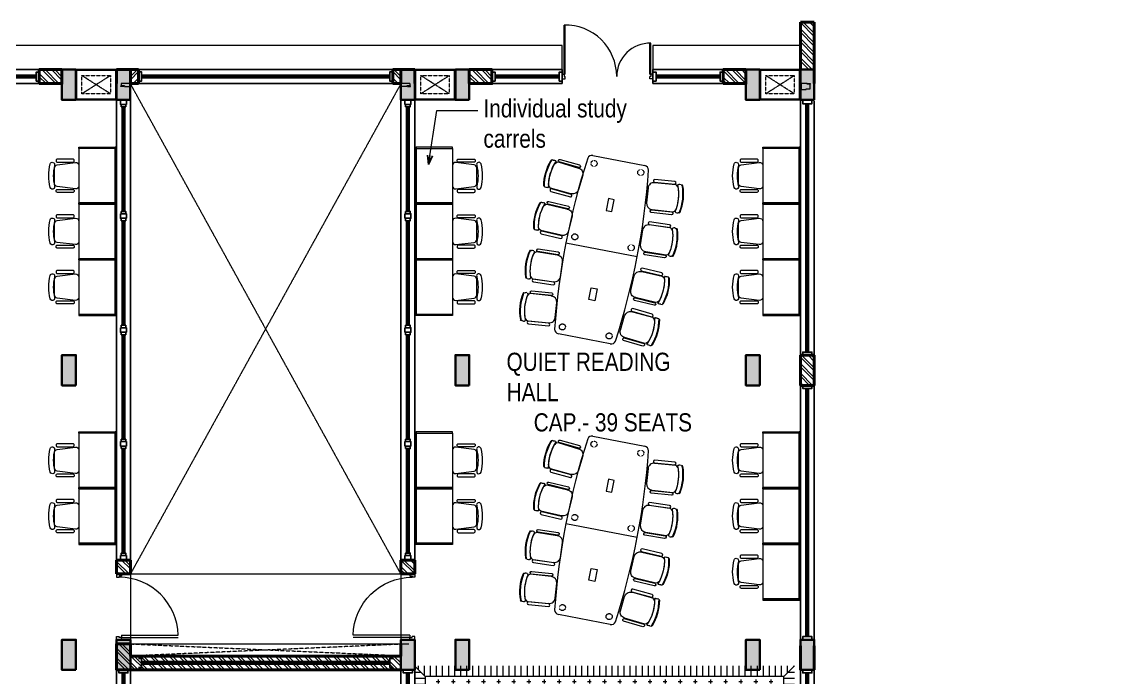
# Model space of a CAD drawing. Header units: inches. Extents: x 3461478 to 3553662, y 1119443 to 1186010.
# Drawn here: x 3490228 to 3508435, y 1134777 to 1145609 of the extents above; entities that cross this region are included whole.
import ezdxf

# ---------------------------------------------------------------- set-up
doc = ezdxf.new("R2010")
doc.units = ezdxf.units.IN
doc.header["$LTSCALE"] = 5
doc.header["$MEASUREMENT"] = 0
for name, pattern in [('1044 - Mafoi - Base File$0$DASHED2', [0.375, 0.25, -0.125]), ('DASHED2', [0.375, 0.25, -0.125]), ('HIDDEN', [0.375, 0.25, -0.125])]:
    doc.linetypes.add(name, pattern=pattern)
doc.layers.get('0').update_dxf_attribs({"lineweight": 13})
for name, color, linetype, lineweight in [('door', 3, 'Continuous', 9), ('ele', 51, 'Continuous', 18), ('furniture', 95, 'Continuous', 18), ('hatch', 8, 'Continuous', 9), ('hidden', 8, 'HIDDEN', 13), ('S-Concrete', 6, 'Continuous', 30), ('text', 190, 'Continuous', 20), ('wall', 1, 'Continuous', 40), ('x', 241, 'Continuous', 18)]:
    doc.layers.add(name, color=color, linetype=linetype, lineweight=lineweight)
doc.layers.add('win', color=4, linetype='Continuous')
doc.styles.get("Standard").update_dxf_attribs({"font": 'swissc.ttf', "height": 350})
doc.dimstyles.get("Standard").update_dxf_attribs({"dimtxt": 100, "dimasz": 50, "dimexe": 50, "dimexo": 50, "dimgap": 1, "dimtad": 0, "dimdec": 0, "dimzin": 4, "dimdsep": 46, "dimtxsty": 'Standard', "dimblk1": 'ARCHTICK', "dimblk2": 'ARCHTICK', "dimsah": 1, "dimcen": 0, "dimdle": 50, "dimclrd": 45, "dimclre": 45, "dimclrt": 256, "dimadec": 0, "dimazin": 0, "dimtfac": 4, "dimtdec": 0, "dimtofl": 0, "dimtmove": 2, "dimatfit": 0, "dimldrblk": 'OPEN30', "dimfxl": 0, "dimtolj": 1, "dimtzin": 0, "dimlwd": 18, "dimlwe": 18, "dimarcsym": 0})
pattern_1 = [(135, (3301684.02, 1678929.29), (-79.549513, -79.549513), []), (135, (3301684.02, 1678982.33), (-79.549513, -79.549513), [])]
pattern_2 = [(135, (3690963.02, 841106.09), (-79.549513, -79.549513), []), (135, (3690963.02, 841159.12), (-79.549513, -79.549513), [])]
pattern_3 = [(90, (-3544522.58, -1160126), (-100, 6e-15), [])]
pattern_4 = [(0, (-3544522.58, -1160126), (0, 100), [])]

# ---------------------------------------------------------------- blocks, each defined once
blk = doc.blocks.new('ergerg')
at = {"layer": 'win', "color": 2, "lineweight": 60}
for p, q in [((-540364, -109208), (-542090, -109208)), ((-538483, -109208), (-540209, -109208)), ((-536601, -109208), (-538328, -109208)), ((-534720, -109208), (-536446, -109208))]:
    blk.add_line(p, q, dxfattribs=at)
at = {"layer": 'win'}
for points in [[(-534605, -109093), (-542205, -109093)], [(-534605, -109323), (-542205, -109323)]]:
    blk.add_lwpolyline(points, dxfattribs=at)
for points in [[(-542130, -109158), (-542130, -109258), (-542205, -109258), (-542205, -109158)], [(-542130, -109171), (-542090, -109171), (-542090, -109246), (-542130, -109246)], [(-540364, -109171), (-540324, -109171), (-540324, -109246), (-540364, -109246)], [(-540249, -109158), (-540249, -109258), (-540324, -109258), (-540324, -109158)], [(-540209, -109171), (-540249, -109171), (-540249, -109246), (-540209, -109246)], [(-538443, -109171), (-538483, -109171), (-538483, -109246), (-538443, -109246)], [(-538368, -109158), (-538368, -109258), (-538443, -109258), (-538443, -109158)], [(-538368, -109171), (-538328, -109171), (-538328, -109246), (-538368, -109246)], [(-536601, -109171), (-536561, -109171), (-536561, -109246), (-536601, -109246)], [(-536486, -109158), (-536486, -109258), (-536561, -109258), (-536561, -109158)], [(-536446, -109171), (-536486, -109171), (-536486, -109246), (-536446, -109246)], [(-534680, -109171), (-534720, -109171), (-534720, -109246), (-534680, -109246)], [(-534605, -109158), (-534605, -109258), (-534680, -109258), (-534680, -109158)]]:
    blk.add_lwpolyline(points, close=True, dxfattribs=at)
blk = doc.blocks.new('Duct Plan')
at = {"layer": 'hidden'}
for p, q in [((-490003, -40799), (-490303, -40329)), ((-490303, -40799), (-490003, -40329))]:
    blk.add_line(p, q, dxfattribs=at)
blk.add_lwpolyline([(-490003, -40329), (-490003, -40799), (-490303, -40799), (-490303, -40329)], close=True, dxfattribs=at)
at = {"layer": 'win'}
for points in [[(-489903, -40229), (-489903, -40899), (-490403, -40899), (-490403, -40229)], [(-489915, -40241), (-489915, -40887), (-490391, -40887), (-490391, -40241)]]:
    blk.add_lwpolyline(points, close=True, dxfattribs=at)
blk = doc.blocks.new('w6')
at = {"layer": 'win', "color": 2, "lineweight": 60}
blk.add_line((-503968, -64799), (-499868, -64799), dxfattribs=at)
at = {"layer": 'win'}
for points in [[(-504018, -64684), (-499818, -64684)], [(-504018, -64724), (-503968, -64724), (-503968, -64874), (-504018, -64874)], [(-499818, -64724), (-499868, -64724), (-499868, -64874), (-499818, -64874)], [(-504018, -64914), (-499818, -64914)]]:
    blk.add_lwpolyline(points, dxfattribs=at)
blk = doc.blocks.new('col 400 x 230')
at = {"layer": 'hatch'}
blk.add_hatch(color=256, dxfattribs=at).paths.add_polyline_path([(230, -500), (230, 0), (0, 0), (0, -500)])
at = {"layer": 'S-Concrete'}
blk.add_lwpolyline([(230, -500), (230, 0), (0, 0), (0, -500)], close=True, dxfattribs=at)
blk = doc.blocks.new('LIBRARY COLUMNS - 26.07.10')
at = {"layer": 'S-Concrete', "rotation": 270}
for p in [(225217, 235626), (229917, 235626), (234632, 235626), (225217, 234726), (234632, 234727), (225217, 230026), (234632, 230026), (225217, 229126), (229917, 229126), (234632, 229126), (225217, 224326), (229917, 224326), (234632, 224326), (225217, 223426), (234632, 223426)]:
    blk.add_blockref('col 400 x 230', p, dxfattribs=at)
blk = doc.blocks.new('Big Door Garbage')
at = {"layer": 'door', "color": 5, "lineweight": 18}
for p, q in [((-12550, 128778), (-12500, 128778)), ((-12550, 128703), (-12550, 128778)), ((-12515, 128738), (-12500, 128738)), ((-12515, 128703), (-12515, 128738)), ((-12500, 128778), (-12500, 128738)), ((-11100, 128778), (-11100, 128738)), ((-11050, 128778), (-11100, 128778)), ((-11085, 128738), (-11100, 128738)), ((-11085, 128703), (-11085, 128738)), ((-11050, 128703), (-11050, 128778)), ((-12550, 128703), (-12515, 128703)), ((-12500, 128703), (-12515, 128703)), ((-12515, 128700), (-12515, 128189)), ((-12499, 128700), (-12499, 128189)), ((-11101, 128700), (-11101, 127889)), ((-11100, 128703), (-11085, 128703)), ((-11050, 128703), (-11085, 128703)), ((-11085, 128700), (-11085, 127889))]:
    blk.add_line(p, q, dxfattribs=at)
at = {"layer": 'door', "lineweight": 18}
for centre, radius, start, end in [((-12499, 128738), 549, 268.3162, 0), ((-11101, 128738), 849, 180, 271.3223)]:
    blk.add_arc(centre, radius, start, end, dxfattribs=at)
blk = doc.blocks.new('sertyrhye')
at = {"layer": 'win', "color": 2, "lineweight": 60}
for p, q in [((303603, 191860), (303603, 192920)), ((303603, 190260), (303603, 189200))]:
    blk.add_line(p, q, dxfattribs=at)
at = {"layer": 'win'}
for p, q in [((303488, 191810), (303718, 191810)), ((303488, 190310), (303718, 190310))]:
    blk.add_line(p, q, dxfattribs=at)
for points in [[(303488, 191810), (303488, 192970)], [(303678, 192970), (303678, 192920), (303528, 192920), (303528, 192970)], [(303718, 191810), (303718, 192970)], [(303678, 191810), (303678, 191860), (303528, 191860), (303528, 191810)], [(303488, 190310), (303488, 189150)], [(303678, 190310), (303678, 190260), (303528, 190260), (303528, 190310)], [(303718, 190310), (303718, 189150)], [(303678, 189150), (303678, 189200), (303528, 189200), (303528, 189150)]]:
    blk.add_lwpolyline(points, dxfattribs=at)
at = {"layer": 'hidden', "rotation": 90}
blk.add_blockref('Big Door Garbage', (432343, 202860), dxfattribs=at)
blk = doc.blocks.new('lib d3')
at = {"layer": 'door', "color": 5}
for p, q in [((-486823, -55923), (-486823, -55968)), ((-486755, -55923), (-486823, -55923)), ((-486823, -55968), (-486787, -55968)), ((-486787, -55954), (-486787, -55968)), ((-486755, -55954), (-486787, -55954)), ((-486755, -55923), (-486755, -55954)), ((-486823, -56778), (-486787, -56778)), ((-486823, -56823), (-486823, -56778)), ((-486787, -56791), (-486787, -56778)), ((-486755, -56760), (-486755, -56791)), ((-486755, -56823), (-486823, -56823)), ((-486755, -56791), (-486787, -56791)), ((-486755, -56823), (-486755, -56791))]:
    blk.add_line(p, q, dxfattribs=at)
at = {"layer": 'door', "color": 5, "lineweight": 18}
for p, q in [((-486755, -56760), (-485977, -56760)), ((-486755, -56791), (-485977, -56791))]:
    blk.add_line(p, q, dxfattribs=at)
at = {"layer": 'door'}
blk.add_arc((-486787, -56778), 810, 1.2733, 90, dxfattribs=at)
blk = doc.blocks.new('CH2')
at = {"linetype": 'ByBlock'}
for points in [[(175, -97, 1), (194, -25, 0.127017), (-194, -25, 1), (-175, -97, -0.127017)], [(-255, -122), (-245, -122, -0.414214), (-225, -142), (-225, -402, -0.414214), (-245, -422), (-255, -422, -0.414214), (-275, -402), (-275, -142, -0.414214)], [(131, -97), (-131, -97, 0.378242), (-180, -141), (-218, -441, 0.451123), (-168, -497), (168, -497, 0.451123), (218, -441), (180, -141, 0.378242)], [(255, -122), (245, -122, 0.414214), (225, -142), (225, -402, 0.414214), (245, -422), (255, -422, 0.414214), (275, -402), (275, -142, 0.414214)]]:
    blk.add_lwpolyline(points, format="xyb", close=True, dxfattribs=at)
blk = doc.blocks.new('WEGHWERH')
at = {"layer": 'furniture'}
for points in [[(340672, 248130), (340652, 248130), (340652, 247530), (340672, 247530)], [(340672, 248130), (341572, 248130), (341572, 247530), (340672, 247530)], [(341592, 247530), (341572, 247530), (341572, 248130), (341592, 248130)], [(340652, 247530), (341592, 247530), (341592, 247510), (340652, 247510)]]:
    blk.add_lwpolyline(points, close=True, dxfattribs=at)
blk.add_blockref('CH2', (341122, 248627), dxfattribs=at)
blk = doc.blocks.new('A$C39E51918')
at = {"layer": 'furniture'}
h = blk.add_hatch(dxfattribs=at)
h.set_pattern_fill('_USER', color=256, scale=100, angle=90, style=0, pattern_type=0)
h.set_pattern_definition(pattern_3)
h.paths.add_polyline_path([(-176, 4390), (6104, 4390), (5928, 4214), (0, 4214)])
h = blk.add_hatch(dxfattribs=at)
h.set_pattern_fill('_USER', color=256, scale=100, style=0, pattern_type=0)
h.set_pattern_definition(pattern_4)
h.paths.add_polyline_path([(-176, -176), (-176, 4390), (0, 4214), (0, 0)])
h = blk.add_hatch(dxfattribs=at)
h.set_pattern_fill('_USER', color=256, scale=100, style=0, pattern_type=0)
h.set_pattern_definition(pattern_4)
h.paths.add_polyline_path([(5928, 0), (5928, 4214), (6104, 4390), (6104, -176)])
h = blk.add_hatch(dxfattribs=at)
h.set_pattern_fill('CROSS', color=8, scale=500, angle=270, style=0)
h.set_pattern_definition([(270, (-3544522.58, -1160126), (125, -125), [62.5, -187.5]), (0, (-3544553.83, -1160157.25), (125, 125), [62.5, -187.5])])
h.paths.add_polyline_path([(5928, 4214), (0, 4214), (0, 0), (5928, 0)])
h = blk.add_hatch(dxfattribs=at)
h.set_pattern_fill('_USER', color=256, scale=100, angle=90, style=0, pattern_type=0)
h.set_pattern_definition(pattern_3)
h.paths.add_polyline_path([(0, 0), (5928, 0), (6104, -176), (-176, -176)])
for points in [[(0, 4214), (-176, 4390)], [(5928, 4214), (6104, 4390)], [(5928, 4214), (0, 4214), (0, 0), (5928, 0), (5928, 4214)], [(0, 0), (-176, -176)], [(5928, 0), (6104, -176)]]:
    blk.add_lwpolyline(points, dxfattribs=at)
blk.add_lwpolyline([(0, 0), (5928, 0), (5928, 4214), (0, 4214)], close=True, dxfattribs=at)
blk = doc.blocks.new('_ArchTick')
at = {"color": 84, "linetype": 'ByBlock', "true_color": 0x248f00, "const_width": 0.15}
blk.add_lwpolyline([(-0.5, -0.5), (0.5, 0.5)], dxfattribs=at)
blk = doc.blocks.new('_Open30')
at = {"color": 0, "linetype": 'ByBlock', "lineweight": -2}
for p, q in [((-1, 0.27), (0, 0)), ((0, 0), (-1, -0.27)), ((0, 0), (-1, 0))]:
    blk.add_line(p, q, dxfattribs=at)
blk = doc.blocks.new('10seater')
at = {"layer": 'furniture', "ltscale": 10}
for p, q in [((-13119, -44095), (-13119, -45295)), ((-14619, -45133), (-14619, -44258)), ((-11619, -44258), (-11619, -45133))]:
    blk.add_line(p, q, dxfattribs=at)
for points in [[(-13969, -44645), (-13769, -44645), (-13769, -44745), (-13969, -44745)], [(-12269, -44645), (-12469, -44645), (-12469, -44745), (-12269, -44745)]]:
    blk.add_lwpolyline(points, close=True, dxfattribs=at)
at = {"layer": 'furniture', "linetype": '1044 - Mafoi - Base File$0$DASHED2'}
for centre in [(-12994, -44221), (-14494, -44302), (-11744, -44302), (-14494, -45089), (-12994, -45170), (-11744, -45089)]:
    blk.add_circle(centre, 50, dxfattribs=at)
at = {"layer": 'furniture', "ltscale": 10}
for centre, radius, start, end in [((-14544, -44258), 75, 100.2345, 180), ((-13119, -55827), 11732, 82.9577, 97.0423), ((-11694, -44258), 75, 0, 79.7655), ((-14544, -45133), 75, 180, 259.7655), ((-11694, -45133), 75, 280.2345, 0), ((-13119, -33564), 11732, 262.9577, 277.0423)]:
    blk.add_arc(centre, radius, start, end, dxfattribs=at)
blk = doc.blocks.new('PCH-7002')
at = {"layer": 'furniture', "ltscale": 10}
for p, q in [((-230, -110), (-234, -102)), ((-232, -63), (-230, -45)), ((231, -101), (226, -109)), ((231, -45), (232, -63))]:
    blk.add_line(p, q, dxfattribs=at)
for points in [[(-275, -170), (-275, -504, 0.852923), (-230, -504), (-230, -167, 0.927767), (-275, -170, 0.846265)], [(-222, -495), (-222, -503, 0.415681), (-127, -600), (122, -600, 0.405093), (222, -503), (222, -495), (225, -150, 0.299066), (145, -95, 0.10223), (-145, -95, 0.299471), (-225, -150), (-222, -503)], [(275, -170), (275, -504, -0.852923), (230, -504), (230, -167, -0.927767), (275, -170, -0.846265)]]:
    blk.add_lwpolyline(points, format="xyb", dxfattribs=at)
for centre, radius, start, end in [((-166, -86), 70.2, 160.9899, 193.0739), ((0, -796), 786, 72.8867, 106.9841), ((-215, -45), 15, 107.1294, 180), ((-220, -99), 15, 229.0423, 275.6572), ((0, -796), 796, 74.0279, 105.9721), ((0, -806), 726, 72.4725, 107.5275), ((217, -98), 15, 264.3816, 310.9577), ((211, -50), 20.8, 13.71, 67.6587), ((163, -80), 71.5, 343.1435, 13.8125)]:
    blk.add_arc(centre, radius, start, end, dxfattribs=at)

msp = doc.modelspace()

# ---------------------------------------------------------------- hatches: boundary and pattern name
at = {"layer": 'hatch'}
h = msp.add_hatch(dxfattribs=at)
h.set_pattern_fill('ANSI32', color=256, scale=300, angle=90, style=0)
h.set_pattern_definition(pattern_1)
h.paths.add_polyline_path([(3491788, 1130709), (3491788, 1130294), (3491903, 1130294), (3491903, 1130709)])
h.paths.add_polyline_path([(3491903, 1130709), (3491903, 1130294), (3492018, 1130294), (3492018, 1130709)])
h.paths.add_polyline_path([(3485188, 1130709), (3485188, 1130294), (3485303, 1130294), (3485303, 1130709)])
h.paths.add_polyline_path([(3485303, 1130709), (3485303, 1130294), (3485418, 1130294), (3485418, 1130709)])
h.paths.add_polyline_path([(3485188, 1130179), (3485188, 1130064), (3486088, 1130064), (3486088, 1130179)])
h.paths.add_polyline_path([(3485188, 1130294), (3485188, 1130179), (3486088, 1130179), (3486088, 1130294)])
h.paths.add_polyline_path([(3486488, 1130179), (3486488, 1130064), (3490718, 1130064), (3490718, 1130179)])
h.paths.add_polyline_path([(3486488, 1130294), (3486488, 1130179), (3490718, 1130179), (3490718, 1130294)])
h.paths.add_polyline_path([(3491118, 1130294), (3491118, 1130179), (3492018, 1130179), (3492018, 1130294)])
h.paths.add_polyline_path([(3491118, 1130179), (3491118, 1130064), (3492018, 1130064), (3492018, 1130179)])
h.paths.add_polyline_path([(3492293, 1148688), (3492293, 1148878), (3492035, 1148878), (3492035, 1148688)], flags=9)
h.paths.add_polyline_path([(3492048, 1148673), (3492048, 1148893), (3491796, 1148893), (3491796, 1148673)], flags=9)
h.paths.add_polyline_path([(3477775, 1128715), (3476745, 1128715), (3476745, 1129165), (3477775, 1129165)], flags=9)
h.paths.add_polyline_path([(3483428, 1128715), (3482478, 1128715), (3482478, 1129165), (3483428, 1129165)], flags=9)
h.paths.add_polyline_path([(3489078, 1128715), (3488128, 1128715), (3488128, 1129165), (3489078, 1129165)], flags=9)
h.paths.add_polyline_path([(3494728, 1128715), (3493778, 1128715), (3493778, 1129165), (3494728, 1129165)], flags=9)
h.paths.add_polyline_path([(3484960, 1132465), (3484960, 1132654), (3484707, 1132654), (3484707, 1132465)], flags=9)
h.paths.add_polyline_path([(3484716, 1132429), (3484716, 1132690), (3484464, 1132690), (3484464, 1132429)], flags=9)
h.paths.add_polyline_path([(3492687, 1132363), (3492687, 1132552), (3492435, 1132552), (3492435, 1132363)], flags=9)
h.paths.add_polyline_path([(3492443, 1132327), (3492443, 1132588), (3492191, 1132588), (3492191, 1132327)], flags=9)
h.paths.add_polyline_path([(3496490, 1132478), (3496490, 1132666), (3496238, 1132666), (3496238, 1132478)], flags=9)
h.paths.add_polyline_path([(3496246, 1132441), (3496246, 1132703), (3495994, 1132703), (3495994, 1132441)], flags=9)
h.paths.add_polyline_path([(3481200, 1132243), (3481200, 1132432), (3480947, 1132432), (3480947, 1132243)], flags=9)
h.paths.add_polyline_path([(3480956, 1132207), (3480956, 1132468), (3480704, 1132468), (3480704, 1132207)], flags=9)
h.paths.add_polyline_path([(3488842, 1124429), (3488842, 1124908), (3488354, 1124908), (3488354, 1124429)], flags=9)
h.paths.add_polyline_path([(3488834, 1125654), (3488834, 1126105), (3488362, 1126105), (3488362, 1125654)], flags=9)
h.paths.add_polyline_path([(3499623, 1148758), (3499623, 1149292), (3499998, 1149292), (3499998, 1148758)], flags=9)
h.paths.add_polyline_path([(3476655, 1145374), (3476655, 1147867), (3477039, 1147867), (3477039, 1145374)], flags=9)
h.paths.add_polyline_path([(3497990, 1140845), (3497990, 1143518), (3498375, 1143518), (3498375, 1140845)], flags=9)
h.paths.add_polyline_path([(3486481, 1140667), (3486481, 1143340), (3486867, 1143340), (3486867, 1140667)], flags=9)
h.paths.add_polyline_path([(3478906, 1140824), (3478906, 1143497), (3479291, 1143497), (3479291, 1140824)], flags=9)
h.paths.add_polyline_path([(3471861, 1133465), (3471861, 1133883), (3472208, 1133883), (3472208, 1133465)], flags=9)
h.paths.add_polyline_path([(3468566, 1131098), (3468566, 1133901), (3468952, 1133901), (3468952, 1131098)], flags=9)
h.paths.add_polyline_path([(3489674, 1152865), (3489674, 1154464), (3489917, 1154464), (3489917, 1152865)], flags=9)
h.paths.add_polyline_path([(3505840, 1147963), (3505840, 1149562), (3506082, 1149562), (3506082, 1147963)], flags=9)
h.paths.add_polyline_path([(3489291, 1152177), (3489291, 1154224), (3489667, 1154224), (3489667, 1152177)], flags=9)
h.paths.add_polyline_path([(3505451, 1147141), (3505451, 1149200), (3505831, 1149200), (3505831, 1147141)], flags=9)
h.paths.add_polyline_path([(3472983, 1133727), (3472983, 1134264), (3473358, 1134264), (3473358, 1133727)], flags=9)
h.paths.add_polyline_path([(3469135, 1131159), (3469138, 1133571), (3470395, 1133570), (3470391, 1131157)], flags=9)
h.paths.add_polyline_path([(3471243, 1133727), (3471243, 1134239), (3471623, 1134239), (3471623, 1133727)], flags=9)
h.paths.add_polyline_path([(3501494, 1150789), (3501494, 1152388), (3501738, 1152388), (3501738, 1150789)], flags=9)
h.paths.add_polyline_path([(3494303, 1148261), (3494303, 1149859), (3494545, 1149859), (3494545, 1148261)], flags=9)
h.paths.add_polyline_path([(3498977, 1151103), (3498977, 1152702), (3499220, 1152702), (3499220, 1151103)], flags=9)
h.paths.add_polyline_path([(3496423, 1151076), (3496423, 1152556), (3496666, 1152556), (3496666, 1151076)], flags=9)
h.paths.add_polyline_path([(3491969, 1150705), (3491969, 1152186), (3492212, 1152186), (3492212, 1150705)], flags=9)
h.paths.add_polyline_path([(3498602, 1151309), (3498602, 1152075), (3498982, 1152075), (3498982, 1151309)], flags=9)
h.paths.add_polyline_path([(3493457, 1148181), (3493457, 1149906), (3494264, 1149906), (3494264, 1148181)], flags=9)
h.paths.add_polyline_path([(3495594, 1151130), (3495594, 1152393), (3496401, 1152393), (3496401, 1151130)], flags=9)
h.paths.add_polyline_path([(3491091, 1150720), (3491091, 1151982), (3491897, 1151982), (3491897, 1150720)], flags=9)
h.paths.add_polyline_path([(3481147, 1149648), (3481147, 1151172), (3481533, 1151172), (3481533, 1149648)], flags=9)
h.paths.add_polyline_path([(3491169, 1136338), (3491169, 1137937), (3491412, 1137937), (3491412, 1136338)], flags=9)
h.paths.add_polyline_path([(3506190, 1127483), (3506190, 1128058), (3506903, 1128058), (3506903, 1127483)], flags=9)
h.paths.add_polyline_path([(3470762, 1127364), (3470762, 1128059), (3471474, 1128059), (3471474, 1127364)], flags=9)
h.paths.add_polyline_path([(3501935, 1127399), (3501935, 1128142), (3502671, 1128142), (3502671, 1127399)], flags=9)
h.paths.add_polyline_path([(3497147, 1127452), (3497147, 1127928), (3497859, 1127928), (3497859, 1127452)], flags=9)
h.paths.add_polyline_path([(3490647, 1127516), (3490647, 1128025), (3491359, 1128025), (3491359, 1127516)], flags=9)
h.paths.add_polyline_path([(3485847, 1127464), (3485847, 1128101), (3486559, 1128101), (3486559, 1127464)], flags=9)
h.paths.add_polyline_path([(3479335, 1127420), (3479335, 1128121), (3480071, 1128121), (3480071, 1127420)], flags=9)
h.paths.add_polyline_path([(3474462, 1127429), (3474462, 1127951), (3475174, 1127951), (3475174, 1127429)], flags=9)
h.paths.add_polyline_path([(3463437, 1130547), (3463997, 1130547), (3463997, 1129811), (3463437, 1129811)], flags=9)
h.paths.add_polyline_path([(3461478, 1154112), (3462038, 1154112), (3462038, 1153388), (3461478, 1153388)], flags=9)
h.paths.add_polyline_path([(3463271, 1154977), (3463630, 1154977), (3463630, 1154264), (3463271, 1154264)], flags=9)
h.paths.add_polyline_path([(3463296, 1135553), (3463835, 1135553), (3463835, 1134828), (3463296, 1134828)], flags=9)
h.paths.add_polyline_path([(3463300, 1140359), (3463830, 1140359), (3463830, 1139623), (3463300, 1139623)], flags=9)
h.paths.add_polyline_path([(3463291, 1145153), (3463839, 1145153), (3463839, 1144428), (3463291, 1144428)], flags=9)
h.paths.add_polyline_path([(3463280, 1148453), (3463850, 1148453), (3463850, 1147728), (3463280, 1147728)], flags=9)
h.paths.add_polyline_path([(3463288, 1153259), (3463843, 1153259), (3463843, 1152523), (3463288, 1152523)], flags=9)
h.paths.add_polyline_path([(3489023, 1149799), (3489023, 1151280), (3489266, 1151280), (3489266, 1149799)], flags=9)
h.paths.add_polyline_path([(3488564, 1149269), (3488564, 1151638), (3488950, 1151638), (3488950, 1149269)], flags=9)
h.paths.add_polyline_path([(3487517, 1144680), (3487520, 1147093), (3488777, 1147091), (3488773, 1144678)], flags=9)
h.paths.add_polyline_path([(3498697, 1136613), (3498697, 1138254), (3498939, 1138254), (3498939, 1136613)], flags=9)
h.paths.add_polyline_path([(3497837, 1136401), (3497837, 1138861), (3498642, 1138861), (3498642, 1136401)], flags=9)
h.paths.add_polyline_path([(3478368, 1138689), (3478368, 1140287), (3478610, 1140287), (3478610, 1138689)], flags=9)
h.paths.add_polyline_path([(3490175, 1136116), (3490175, 1138576), (3490981, 1138576), (3490981, 1136116)], flags=9)
h.paths.add_polyline_path([(3477455, 1138319), (3477455, 1140779), (3478260, 1140779), (3478260, 1138319)], flags=9)
h.paths.add_polyline_path([(3501885, 1150567), (3502207, 1150567), (3502207, 1150342), (3501885, 1150342)], flags=9)
h.paths.add_polyline_path([(3503730, 1151939), (3504007, 1151939), (3504007, 1151710), (3503730, 1151710)], flags=9)
h.paths.add_polyline_path([(3502244, 1151302), (3502533, 1151302), (3502533, 1151071), (3502244, 1151071)], flags=9)
h.paths.add_polyline_path([(3504644, 1151334), (3504927, 1151334), (3504927, 1151102), (3504644, 1151102)], flags=9)
h.paths.add_polyline_path([(3504644, 1151943), (3504929, 1151943), (3504929, 1151712), (3504644, 1151712)], flags=9)
h.paths.add_polyline_path([(3501923, 1151686), (3502212, 1151686), (3502212, 1151461), (3501923, 1151461)], flags=9)
h.paths.add_polyline_path([(3501214, 1151259), (3501520, 1151259), (3501520, 1151031), (3501214, 1151031)], flags=9)
h.paths.add_polyline_path([(3481936, 1145351), (3481936, 1147780), (3482743, 1147780), (3482743, 1145351)], flags=9)
h.paths.add_polyline_path([(3483208, 1145918), (3483208, 1147439), (3483600, 1147439), (3483600, 1145918)], flags=9)
h.paths.add_polyline_path([(3477907, 1149810), (3477907, 1151337), (3478150, 1151337), (3478150, 1149810)], flags=9)
h.paths.add_polyline_path([(3504379, 1153893), (3501966, 1153890), (3501964, 1155146), (3504377, 1155150)], flags=9)
h.paths.add_polyline_path([(3477442, 1149560), (3477442, 1151463), (3477826, 1151463), (3477826, 1149560)], flags=9)
h.paths.add_polyline_path([(3489684, 1145723), (3490221, 1145723), (3490221, 1145348), (3489684, 1145348)], flags=9)
h.paths.add_polyline_path([(3516634, 1153449), (3516634, 1159798), (3518294, 1159798), (3518294, 1153449)], flags=9)
h.paths.add_polyline_path([(3514016, 1153496), (3514016, 1161776), (3516303, 1161776), (3516303, 1153496)], flags=9)
h.paths.add_polyline_path([(3513642, 1153485), (3513642, 1155958), (3514864, 1155958), (3514864, 1153485)], flags=9)
h.paths.add_polyline_path([(3517468, 1141291), (3517468, 1144407), (3518306, 1144407), (3518306, 1141291)], flags=9)
h.paths.add_polyline_path([(3516543, 1141291), (3516543, 1146069), (3517460, 1146069), (3517460, 1141291)], flags=9)
h.paths.add_polyline_path([(3517576, 1134844), (3517576, 1138226), (3518476, 1138226), (3518476, 1134844)], flags=9)
h.paths.add_polyline_path([(3514496, 1119443), (3514496, 1133664), (3518439, 1133664), (3518439, 1119443)], flags=9)
h.paths.add_polyline_path([(3515590, 1141227), (3515590, 1149375), (3516428, 1149375), (3516428, 1141227)], flags=9)
h = msp.add_hatch(dxfattribs=at)
h.set_pattern_fill('ANSI32', color=256, scale=300, angle=90, style=0)
h.set_pattern_definition(pattern_2)
h.paths.add_polyline_path([(3503088, 1145609), (3503088, 1144824), (3503318, 1144824), (3503318, 1145609)])
h = msp.add_hatch(dxfattribs=at)
h.set_pattern_fill('ANSI32', color=256, scale=300, angle=90, style=0)
h.set_pattern_definition([(135, (3683858.02, 841106.09), (-79.549513, -79.549513), []), (135, (3683858.02, 841159.12), (-79.549513, -79.549513), [])])
h.paths.add_polyline_path([(3490513, 1144824), (3490513, 1144594), (3490888, 1144594), (3490888, 1144824)])
h = msp.add_hatch(dxfattribs=at)
h.set_pattern_fill('ANSI32', color=256, scale=300, angle=90, style=0)
h.set_pattern_definition([(45, (3548916.54, 1644327.05), (79.549513, -79.549513), []), (45, (3548916.54, 1644380.09), (79.549513, -79.549513), [])])
h.paths.add_polyline_path([(3492153, 1144824), (3492153, 1144709), (3492018, 1144709), (3492018, 1144824)])
h.paths.add_polyline_path([(3492153, 1144709), (3492153, 1144594), (3492018, 1144594), (3492018, 1144709)])
h = msp.add_hatch(dxfattribs=at)
h.set_pattern_fill('ANSI32', color=256, scale=300, angle=90, style=0)
h.set_pattern_definition([(135, (3439589.43, 1644327.05), (-79.549513, -79.549513), []), (135, (3439589.43, 1644380.09), (-79.549513, -79.549513), [])])
h.paths.add_polyline_path([(3496353, 1144824), (3496353, 1144709), (3496488, 1144709), (3496488, 1144824)])
h.paths.add_polyline_path([(3496353, 1144709), (3496353, 1144594), (3496488, 1144594), (3496488, 1144709)])
h = msp.add_hatch(dxfattribs=at)
h.set_pattern_fill('ANSI32', color=256, scale=300, angle=90, style=0)
h.set_pattern_definition(pattern_2)
h.paths.add_polyline_path([(3497618, 1144824), (3497618, 1144594), (3497993, 1144594), (3497993, 1144824)])
h = msp.add_hatch(dxfattribs=at)
h.set_pattern_fill('ANSI32', color=256, scale=300, angle=90, style=0)
h.set_pattern_definition(pattern_2)
h.paths.add_polyline_path([(3501813, 1144824), (3501813, 1144594), (3502188, 1144594), (3502188, 1144824)])
h = msp.add_hatch(dxfattribs=at)
h.set_pattern_fill('ANSI32', color=256, scale=300, angle=90, style=0)
h.set_pattern_definition(pattern_1)
h.paths.add_polyline_path([(3503088, 1140109), (3503088, 1139909), (3503203, 1139909), (3503203, 1140109)])
h.paths.add_polyline_path([(3503088, 1139909), (3503088, 1139609), (3503203, 1139609), (3503203, 1139909)])
h.paths.add_polyline_path([(3503203, 1139909), (3503203, 1139609), (3503318, 1139609), (3503318, 1139909)])
h.paths.add_polyline_path([(3503203, 1140109), (3503203, 1139909), (3503318, 1139909), (3503318, 1140109)])
h = msp.add_hatch(dxfattribs=at)
h.set_pattern_fill('ANSI32', color=256, scale=300, angle=90, style=0)
h.set_pattern_definition([(135, (3675899.04, 805052.86), (-79.549513, -79.549513), []), (135, (3675899.04, 805105.89), (-79.549513, -79.549513), [])])
h.paths.add_polyline_path([(3491868, 1136724), (3491788, 1136724), (3491788, 1136494), (3492018, 1136494), (3492018, 1136724), (3491934, 1136724)])
h.paths.add_polyline_path([(3496488, 1136724), (3496488, 1136494), (3496718, 1136494), (3496718, 1136724)])
h.paths.add_polyline_path([(3496488, 1135109), (3496488, 1135139), (3492018, 1135139), (3492018, 1135339), (3491788, 1135339), (3491788, 1135109)])
h.paths.add_polyline_path([(3496488, 1134909), (3496488, 1135109), (3491788, 1135109), (3491788, 1134909)])

# ---------------------------------------------------------------- linework, layer by layer
for p, q in [((3491858, 1144542), (3491858, 1144554)), ((3491922, 1144554), (3491858, 1144554)), ((3491910, 1144542), (3491858, 1144542)), ((3492018, 1144594), (3491868, 1144594)), ((3491868, 1144594), (3491868, 1144554)), ((3491910, 1144554), (3491910, 1144542)), ((3491922, 1144554), (3491922, 1144544)), ((3491922, 1144544), (3492018, 1144544)), ((3491934, 1144594), (3491934, 1144594)), ((3492018, 1144544), (3492018, 1144594)), ((3492018, 1144544), (3492018, 1144544)), ((3496488, 1144544), (3496488, 1144594)), ((3496638, 1144594), (3496488, 1144594)), ((3496584, 1144544), (3496488, 1144544)), ((3496488, 1144544), (3496488, 1144544)), ((3496572, 1144594), (3496572, 1144594)), ((3496648, 1144554), (3496584, 1144554)), ((3496584, 1144554), (3496584, 1144544)), ((3496596, 1144554), (3496596, 1144542)), ((3496596, 1144542), (3496648, 1144542)), ((3496638, 1144594), (3496638, 1144554)), ((3496648, 1144542), (3496648, 1144554)), ((3503102, 1144594), (3503102, 1144494)), ((3503198, 1144594), (3503102, 1144594)), ((3503102, 1144594), (3503102, 1144594)), ((3503102, 1144494), (3503186, 1144494)), ((3503186, 1144494), (3503186, 1144504)), ((3503186, 1144504), (3503252, 1144504)), ((3503198, 1144584), (3503198, 1144597)), ((3503198, 1144597), (3503250, 1144597)), ((3503198, 1144584), (3503198, 1144594)), ((3503252, 1144584), (3503198, 1144584)), ((3503250, 1144597), (3503250, 1144584)), ((3503252, 1144504), (3503252, 1144584))]:
    msp.add_line(p, q)
at = {"layer": 'ele'}
for p, q in [((3491888, 1136494), (3496618, 1136494)), ((3492018, 1136494), (3492018, 1135294)), ((3496488, 1136494), (3496488, 1135294)), ((3491888, 1135339), (3496618, 1135339))]:
    msp.add_line(p, q, dxfattribs=at)
at = {"layer": 'furniture'}
for points in [[(3489353, 1144824), (3499153, 1144824), (3499153, 1145224), (3489353, 1145224)], [(3500653, 1144824), (3503088, 1144824), (3503088, 1145224), (3500653, 1145224)]]:
    msp.add_lwpolyline(points, close=True, dxfattribs=at)
at = {"layer": 'hidden', "linetype": 'DASHED2'}
for p, q in [((3496488, 1144594), (3492018, 1136494)), ((3496488, 1136494), (3492018, 1144594)), ((3492018, 1135339), (3496488, 1135145)), ((3496488, 1135334), (3492018, 1135139))]:
    msp.add_line(p, q, dxfattribs=at)
at = {"layer": 'wall'}
for p, q in [((3503088, 1144824), (3503088, 1145609)), ((3503318, 1145609), (3503088, 1145609)), ((3503318, 1144824), (3503318, 1145609)), ((3491788, 1144594), (3491788, 1144824)), ((3492153, 1144824), (3491788, 1144824)), ((3492018, 1144824), (3492018, 1144594)), ((3492153, 1144824), (3492153, 1144594)), ((3496718, 1144824), (3496353, 1144824)), ((3496353, 1144824), (3496353, 1144594)), ((3496488, 1144824), (3496488, 1144594)), ((3496718, 1144594), (3496718, 1144824)), ((3503318, 1144824), (3503318, 1144594)), ((3492153, 1144594), (3492017, 1144594)), ((3496488, 1144594), (3496353, 1144594)), ((3503088, 1140109), (3503088, 1139609)), ((3503318, 1140109), (3503088, 1140109)), ((3503318, 1140109), (3503318, 1139609)), ((3503088, 1139609), (3503318, 1139609)), ((3491788, 1136494), (3491788, 1136724)), ((3491788, 1136724), (3492018, 1136724)), ((3492018, 1136724), (3492018, 1136494)), ((3496488, 1136494), (3496488, 1136724)), ((3496488, 1136724), (3496718, 1136724)), ((3496718, 1136724), (3496718, 1136494)), ((3492018, 1136494), (3491788, 1136494)), ((3496718, 1136494), (3496488, 1136494)), ((3491788, 1135339), (3491788, 1134909)), ((3492018, 1135339), (3491788, 1135339)), ((3492018, 1135339), (3492018, 1135139)), ((3496488, 1135139), (3496488, 1135339)), ((3503088, 1135309), (3503088, 1134909)), ((3503318, 1135309), (3503318, 1134909)), ((3496488, 1135139), (3492018, 1135139)), ((3496503, 1134909), (3491788, 1134909))]:
    msp.add_line(p, q, dxfattribs=at)
for points in [[(3490513, 1144594), (3490513, 1144824), (3490888, 1144824), (3490888, 1144594)], [(3497618, 1144594), (3497618, 1144824), (3497993, 1144824), (3497993, 1144594)], [(3501813, 1144594), (3501813, 1144824), (3502188, 1144824), (3502188, 1144594)]]:
    msp.add_lwpolyline(points, close=True, dxfattribs=at)

# ---------------------------------------------------------------- block references
at = {"layer": 'door', "rotation": 90}
for name, p in [('sertyrhye', (3679663, 841106)), ('sertyrhye', (3690963, 841106)), ('Duct Plan', (3450889, 1634727)), ('Duct Plan', (3456489, 1634727)), ('Duct Plan', (3462189, 1634727))]:
    msp.add_blockref(name, p, dxfattribs=at)
at = {"layer": 'furniture', "xscale": -1}
for name, p, rotation in [('WEGHWERH', (3739296, 1484193), 90), ('WEGHWERH', (3750596, 1484193), 90), ('PCH-7002', (3498880, 1143124), 73.96083132137633), ('PCH-7002', (3498704, 1142418), 76.68328153168122), ('WEGHWERH', (3739296, 1483273), 90), ('WEGHWERH', (3750596, 1483273), 90), ('WEGHWERH', (3739296, 1482353), 90), ('WEGHWERH', (3750596, 1482353), 90), ('PCH-7002', (3500900, 1141160), 256.6832815316811), ('PCH-7002', (3500727, 1140475), 253.9608313213763), ('WEGHWERH', (3739296, 1479493), 90), ('WEGHWERH', (3750596, 1479493), 90), ('PCH-7002', (3498880, 1138489), 73.96083132137633), ('PCH-7002', (3498704, 1137784), 76.68328153168122), ('WEGHWERH', (3739296, 1478573), 90), ('WEGHWERH', (3750596, 1478573), 90), ('PCH-7002', (3500900, 1136526), 256.6832815316811), ('WEGHWERH', (3750596, 1477653), 90), ('PCH-7002', (3500727, 1135841), 253.9608313213763)]:
    msp.add_blockref(name, p, dxfattribs=dict(at, rotation=rotation))
at = {"layer": 'furniture'}
for name, p, rotation in [('WEGHWERH', (3249210, 1484193), 270), ('10seater', (3458413, 1163218), 79.05214730129536), ('PCH-7002', (3501155, 1142684), 264.1434632812142), ('WEGHWERH', (3249210, 1483273), 270), ('PCH-7002', (3501055, 1141963), 261.4210130709096), ('PCH-7002', (3498549, 1141615), 81.42101307090942), ('WEGHWERH', (3249210, 1482353), 270), ('PCH-7002', (3498453, 1140915), 84.14346328121432), ('WEGHWERH', (3249210, 1479493), 270), ('10seater', (3458413, 1158583), 79.05214730129536), ('PCH-7002', (3501155, 1138049), 264.1434632812142), ('WEGHWERH', (3249210, 1478573), 270), ('PCH-7002', (3501055, 1137329), 261.4210130709096), ('PCH-7002', (3498549, 1136980), 81.42101307090942), ('PCH-7002', (3498453, 1136281), 84.14346328121432)]:
    msp.add_blockref(name, p, dxfattribs=dict(at, rotation=rotation))
msp.add_blockref('A$C39E51918', (3496889, 1130586), dxfattribs=at)
at = {"layer": 'S-Concrete', "rotation": 90}
msp.add_blockref('LIBRARY COLUMNS - 26.07.10', (3726514, 910192), dxfattribs=at)
msp.add_blockref('LIBRARY COLUMNS - 26.07.10', (3726514, 910192), dxfattribs=at)
at = {"layer": 'win', "xscale": -1}
msp.add_blockref('w6', (2992335, 1209509), dxfattribs=at)
at = {"layer": 'win', "rotation": 90}
for p in [(3438404, 1644127), (3427104, 1634727), (3438404, 1634727)]:
    msp.add_blockref('w6', p, dxfattribs=at)
at = {"layer": 'win', "xscale": -1}
for p, rotation in [((3438404, 635591), 90), ((3561402, 1634727), 270)]:
    msp.add_blockref('w6', p, dxfattribs=dict(at, rotation=rotation))
at = {"layer": 'win'}
for p, xscale, yscale, zscale in [((4078680, 1203912), 1.205555555570195, 1.205555555570195, 1.205555555570195), ((2909826, 1203912), -1.205555555570195, 1.205555555554406, 1.20555555555623)]:
    msp.add_blockref('lib d3', p, dxfattribs=dict(at, xscale=xscale, yscale=yscale, zscale=zscale))
msp.add_blockref('w6', (3996171, 1199824), dxfattribs=at)
at = {"layer": 'x', "rotation": 90}
for p in [(3382695, 1678929), (3387395, 1678929)]:
    msp.add_blockref('ergerg', p, dxfattribs=at)

# ---------------------------------------------------------------- texts
at = {"layer": 'text', "char_height": 300, "attachment_point": 1}
for s, insert, width in [('Individual study carrels', (3497852, 1144334), 3108.69), ('\\pi-2.2566;QUIET READING HALL \\P\\pi446.96;CAP.- 39 SEATS', (3498235, 1140148), 3373.41)]:
    msp.add_mtext(s, dxfattribs=dict(at, insert=insert, width=width))

# ---------------------------------------------------------------- leaders
at = {"layer": 'text'}
msp.add_leader([(3496945, 1143257), (3497082, 1144150), (3497760, 1144150)], dimstyle='Standard', override={"dimasz": 150, "dimclrd": 256}, dxfattribs=at)

doc.saveas('drawing.dxf')
